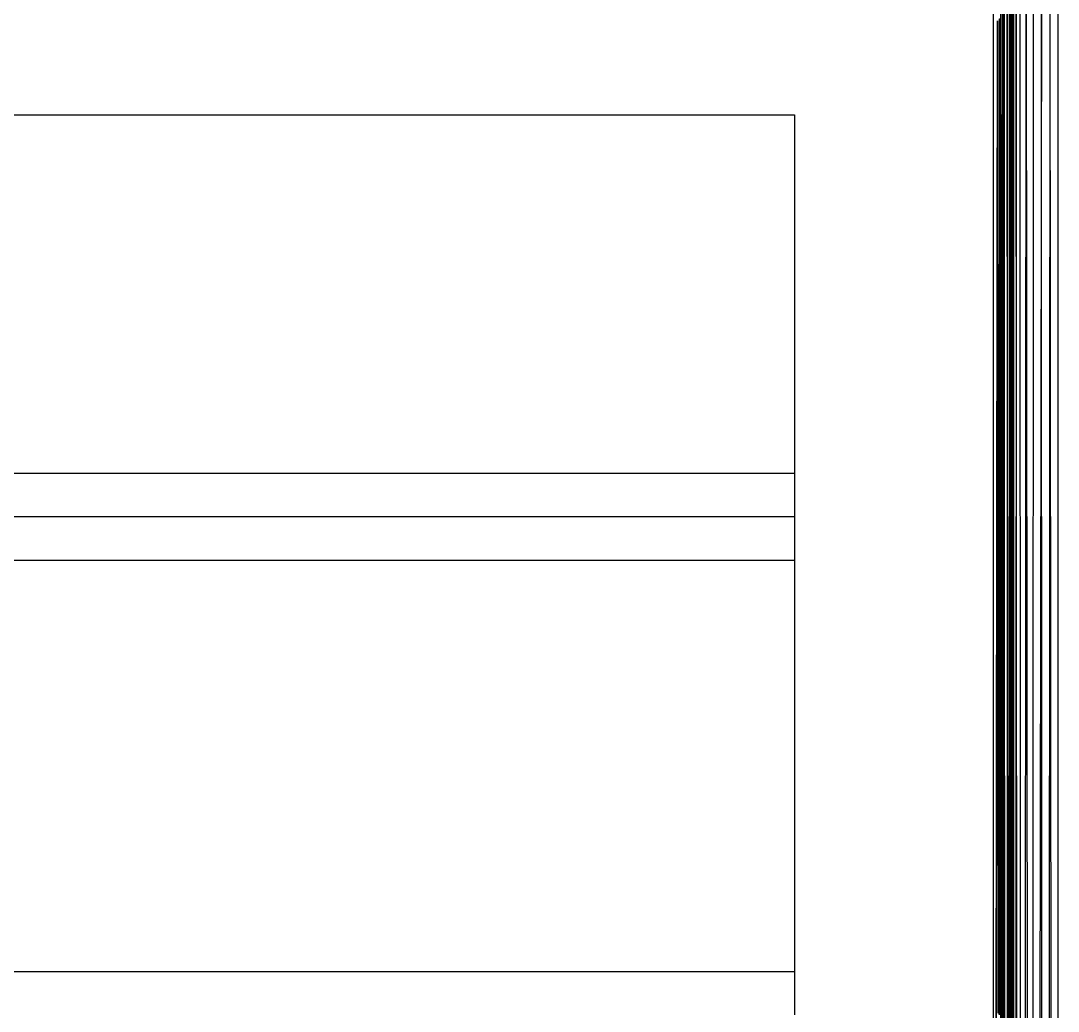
# Model space of a CAD drawing. Header units: inches. Extents: x 17 to 4615, y 5 to 3256.
# Drawn here: x 1542.2 to 1660.9, y 1269.2 to 1382.6 of the extents above; entities that cross this region are included whole.
import ezdxf

# ---------------------------------------------------------------- set-up
doc = ezdxf.new("R2010")
doc.units = ezdxf.units.IN
doc.header["$MEASUREMENT"] = 0

msp = doc.modelspace()

# ---------------------------------------------------------------- linework, layer by layer
for p, q in [((1660.93, 538.81), (1660.93, 1404.01)), ((1659.99, 1403.07), (1659.33, 538.81)), ((1660.93, 538.81), (1659.99, 1403.07)), ((1659.02, 1402.1), (1657.88, 538.82)), ((1659.33, 538.81), (1659.02, 1402.1)), ((1656.73, 539.94), (1657.26, 1400.34)), ((1657.26, 1400.34), (1657.88, 538.82)), ((1657.88, 538.82), (1658.09, 1401.17)), ((1656.1, 1399.18), (1656, 629.6)), ((1656.66, 629.6), (1656.1, 1399.18)), ((1656.71, 629.6), (1656.58, 1399.66)), ((1655.5, 820.67), (1655.56, 1398.27)), ((1655.69, 1398.41), (1655.52, 738.66)), ((1655.54, 655.89), (1655.69, 1398.41)), ((1655.73, 970.4), (1655.69, 1398.41)), ((1655.82, 1398.91), (1655.73, 629.65)), ((1655.73, 1398.82), (1655.73, 970.4)), ((1656, 629.6), (1655.82, 1398.91)), ((1654.37, 1371.85), (1654.37, 1397.16)), ((1654.53, 1397.28), (1654.49, 1139.09)), ((1654.53, 1397.28), (1654.58, 1005.81)), ((1654.64, 1397.36), (1654.64, 1141.29)), ((1654.71, 1397.41), (1654.73, 1347.28)), ((1654.75, 1397.37), (1654.73, 1347.28)), ((1655.09, 629.65), (1654.75, 1397.37)), ((1655.09, 1397.71), (1655.09, 629.65)), ((1655.25, 1038.23), (1655.09, 1397.71)), ((1655.25, 1038.23), (1655.36, 1397.21)), ((1655.36, 1397.21), (1655.5, 820.67)), ((1655.36, 1397.21), (1655.48, 629.65)), ((1653.53, 1015.37), (1653.53, 1396.61)), ((1653.53, 1015.37), (1653.97, 1382.56)), ((1653.53, 920.06), (1653.97, 1382.56)), ((1653.97, 1382.56), (1653.99, 1382.58)), ((1653.97, 1382.56), (1653.99, 1334.55)), ((1654.18, 1326.71), (1654.19, 1382.78)), ((1654.23, 1382.82), (1654.23, 1326.65)), ((761.73, 1371.81), (1630.73, 1371.81)), ((1630.73, 1371.81), (1630.73, 1330.81)), ((1654.37, 1371.85), (1654.23, 1098.65)), ((1654.36, 641.51), (1654.37, 1371.85)), ((1654.49, 1139.09), (1654.37, 1371.85)), ((1654.73, 1347.28), (1654.64, 1141.29)), ((1653.99, 1334.55), (1653.99, 1334.51)), ((1653.99, 1334.51), (1654, 1326.91)), ((761.73, 1330.81), (1630.73, 1330.81)), ((1630.73, 1330.81), (1630.73, 1325.82)), ((1654.18, 1326.71), (1654, 1326.91)), ((1654, 1326.91), (1654, 1326.67)), ((1654, 1326.67), (1654.17, 1326.66)), ((1654, 1326.67), (1654, 1326.44)), ((1654, 1326.44), (1654.17, 1326.59)), ((1654.17, 1326.66), (1654.18, 1326.71)), ((1654.17, 1326.66), (1654.23, 1326.65)), ((1654.17, 1326.59), (1654.17, 1326.66)), ((1654.17, 1326.59), (1654.2, 1326.65)), ((1654.18, 1325.87), (1654.17, 1326.59)), ((1654.23, 1326.65), (1654.18, 1326.71)), ((1654.2, 1326.65), (1654.23, 1326.65)), ((1654.23, 1326.65), (1654.23, 1325.82)), ((1630.73, 1325.82), (761.73, 1325.82)), ((1630.73, 1325.82), (1630.73, 1320.81)), ((1654, 1326.44), (1654, 1326.06)), ((1654, 1326.06), (1654.18, 1325.87)), ((1654, 1325.82), (1654, 1326.06)), ((1654.17, 1325.82), (1654, 1325.82)), ((1654, 1325.59), (1654, 1325.82)), ((1654, 1325.59), (1654.18, 1325.77)), ((1654, 1325.59), (1654.02, 1269.88)), ((1654.17, 1325.82), (1654.18, 1325.87)), ((1654.23, 1325.82), (1654.17, 1325.82)), ((1654.18, 1325.77), (1654.17, 1325.82)), ((1654.17, 1269.72), (1654.18, 1325.77)), ((1654.18, 1325.87), (1654.23, 1325.82)), ((1654.18, 1325.77), (1654.23, 1325.82)), ((1654.18, 1325.77), (1654.21, 1269.67)), ((1654.23, 1325.82), (1654.21, 1269.67)), ((1630.73, 1320.81), (761.73, 1320.81)), ((1630.73, 1320.81), (1630.73, 1273.81)), ((761.73, 1273.81), (1630.73, 1273.81)), ((1630.73, 1273.81), (1630.73, 1268.82)), ((1654.17, 1269.72), (1654.02, 1269.88)), ((1654.02, 1269.88), (1654.02, 1269.67)), ((1654.02, 1269.67), (1654.17, 1269.66)), ((1654.02, 1269.67), (1654.02, 1269.46)), ((1654.02, 1269.46), (1654.17, 1269.59)), ((1654.21, 1269.67), (1654.17, 1269.72)), ((1654.17, 1269.66), (1654.17, 1269.72)), ((1654.17, 1269.66), (1654.23, 1269.65)), ((1654.17, 1269.59), (1654.17, 1269.66)), ((1654.17, 1269.59), (1654.21, 1269.63)), ((1654.17, 1268.89), (1654.17, 1269.59)), ((1654.21, 1269.67), (1654.23, 1269.65)), ((1654.21, 1269.67), (1654.21, 1269.63)), ((1654.21, 1269.63), (1654.23, 1269.65)), ((1654.21, 1269.63), (1654.21, 1268.84)), ((1654.02, 1269.46), (1654.02, 1269.03))]:
    msp.add_line(p, q)

doc.saveas('drawing.dxf')
